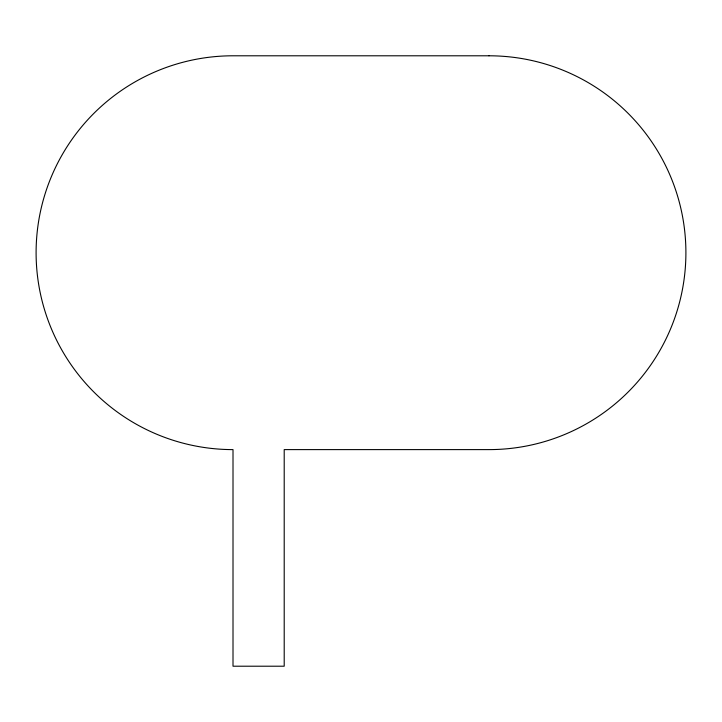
<?xml version="1.0" encoding="UTF-8"?>
<svg xmlns="http://www.w3.org/2000/svg" width="722" height="722" viewBox="0 0 722 722"><rect width="100%" height="100%" fill="white"/><g stroke="black" fill="none" stroke-linecap="round" stroke-linejoin="round"><path stroke-width="1.08" d="M488.993 55.793L233.007 55.793A196.907 196.907 0 0 0 36.1 252.7A196.907 196.907 0 0 0 233.007 449.607L233.007 666.207L284.206 666.207L284.206 449.607L488.993 449.607A196.907 196.907 0 0 0 685.9 252.7A196.907 196.907 0 0 0 488.993 55.793"/></g></svg>
